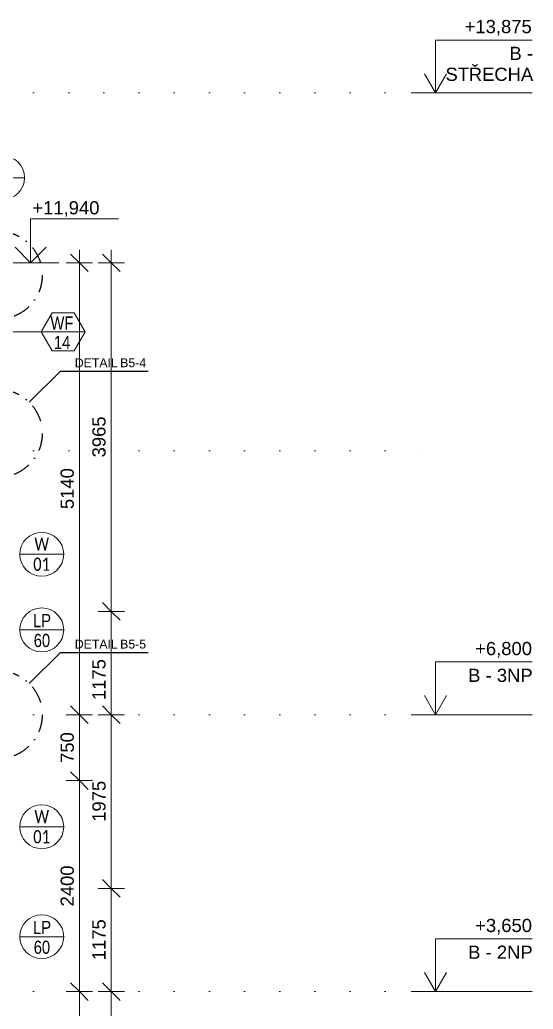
# Model space of a CAD drawing. Header units: millimetres. Extents: x -10201 to 171407, y -8645 to 72638.
# Drawn here: x 52467 to 58306, y 3450 to 14705 of the extents above; entities that cross this region are included whole.
import ezdxf

# ---------------------------------------------------------------- set-up
doc = ezdxf.new("R2010")
doc.units = ezdxf.units.MM
doc.linetypes.add('HA_DashDot_4mm-S1mm', pattern=[400, 200, -100, 0, -100])
doc.linetypes.add('HA_Dot-S4mm', pattern=[400, 0, -400])
for name, color, linetype, lineweight in [('A-____-____-DIMS', 9, 'Continuous', 5), ('A-____-____-DIMS-100', 9, 'Continuous', 5), ('A-DETL-____-OTLN', 9, 'Continuous', 25), ('A-DETL-____-THIN', 9, 'Continuous', 9), ('A-FLOR-____-OVHD', 9, 'HA_DashDot_4mm-S1mm', 25), ('A-FLOR-HRAL-IDEN', 9, 'Continuous', 9), ('A-FLOR-LEVL-OTLN', 9, 'Continuous', 9), ('A-GENM-____-IDEN', 9, 'Continuous', 9), ('A-GLAZ-____-IDEN', 9, 'Continuous', 9), ('G-____-____-DIMS', 9, 'Continuous', 5), ('G-____-____-TEXT', 9, 'Continuous', 5)]:
    doc.layers.add(name, color=color, linetype=linetype, lineweight=lineweight)
doc.styles.add('Arial_1', font='arial.ttf', dxfattribs={"height": 150})
doc.styles.add('Arial_2', font='arial.ttf', dxfattribs={"height": 100})
doc.styles.add('Arial_3', font='arial.ttf', dxfattribs={"width": 0.8, "height": 150})
doc.styles.add('Calibri', font='calibri.ttf', dxfattribs={"width": 0.8, "height": 150})
doc.dimstyles.new('Inner_Dimensions', dxfattribs={"dimscale": 304.8, "dimtxt": 153.03891, "dimasz": 0.656168, "dimexe": 0.492126, "dimexo": 0.0625, "dimgap": 0.065617, "dimtad": 1, "dimdec": 0, "dimzin": 0, "dimdsep": 46, "dimtxsty": 'Arial_1', "dimblk1": 'OBLIQUE', "dimblk2": 'OBLIQUE', "dimsah": 1, "dimcen": 0.09, "dimdle": 0.492126, "dimazin": 0, "dimtfac": 1, "dimtdec": 4, "dimtix": 1, "dimtmove": 0, "dimatfit": 3, "dimfxl": 0.492126, "dimfxlon": 1, "dimtvp": 1, "dimtolj": 1, "dimtzin": 0, "dimlwd": 9, "dimlwe": 9, "dimarcsym": 2})
doc.dimstyles.new('Inner_Dimensions_2', dxfattribs={"dimscale": 304.8, "dimtxt": 153.03891, "dimasz": 0.656168, "dimexe": 0.492126, "dimexo": 0.0625, "dimgap": 0.065617, "dimtad": 1, "dimdec": 0, "dimzin": 0, "dimdsep": 46, "dimtxsty": 'Arial_1', "dimblk1": 'OBLIQUE', "dimblk2": 'OBLIQUE', "dimsah": 1, "dimcen": 0.09, "dimdle": 0.492126, "dimazin": 0, "dimtfac": 1, "dimtdec": 4, "dimtix": 1, "dimtmove": 2, "dimatfit": 3, "dimfxl": 0.492126, "dimfxlon": 1, "dimtvp": 1, "dimtolj": 1, "dimtzin": 0, "dimlwd": 9, "dimlwe": 9, "dimarcsym": 2})

# ---------------------------------------------------------------- blocks, each defined once
blk = doc.blocks.new('Level - Generic Level-367061-ŘEZ 2-2 OBJEKT B')
at = {"layer": 'A-FLOR-LEVL-OTLN'}
for p, q in [((61935, -2050), (60835, -2050)), ((60835, -2050), (60835, -2650)), ((60835, -2650), (60710, -2433)), ((60835, -2650), (60960, -2433)), ((61935, -2650), (60560, -2650))]:
    blk.add_line(p, q, dxfattribs=at)
blk = doc.blocks.new('Spot Elevations - Default-792506-ŘEZ 2-2 OBJEKT B')
at = {"layer": 'G-____-____-DIMS', "lineweight": 9}
for p, q in [((57231, 12440), (56231, 12440)), ((56231, 12440), (56231, 11940)), ((56054, 12117), (56231, 11940)), ((56231, 11940), (56408, 12117))]:
    blk.add_line(p, q, dxfattribs=at)
blk = doc.blocks.new('DIMBLOCK88-ŘEZ 2-2 OBJEKT B')
at = {"layer": 'A-____-____-DIMS-100', "lineweight": 9}
for p, q in [((53145, 12090), (53145, 6800)), ((52995, 11940), (53295, 11940)), ((53145, 11940), (52995, 11940)), ((53145, 11940), (53045, 12040)), ((53145, 11940), (53245, 11840)), ((53145, 6800), (53045, 6900)), ((53295, 6800), (52995, 6800)), ((53145, 6800), (53245, 6700)), ((53145, 6800), (53295, 6800))]:
    blk.add_line(p, q, dxfattribs=at)
at = {"layer": 'A-____-____-DIMS-100', "color": 0, "lineweight": 9, "insert": (52931, 9139), "char_height": 150, "width": 553.77, "attachment_point": 1, "rotation": 90, "line_spacing_factor": 0.941778, "style": 'Arial_1'}
blk.add_mtext('5140', dxfattribs=at)
blk = doc.blocks.new('_Oblique')
at = {"color": 0, "linetype": 'ByBlock', "lineweight": -2}
blk.add_line((-0.5, -0.5), (0.5, 0.5), dxfattribs=at)
blk = doc.blocks.new('DIMBLOCK89-ŘEZ 2-2 OBJEKT B')
at = {"layer": 'A-____-____-DIMS-100', "lineweight": 9}
for p, q in [((53145, 6800), (53045, 6900)), ((53295, 6800), (52995, 6800)), ((53145, 6800), (53145, 6050)), ((53145, 6800), (53245, 6700)), ((53145, 6800), (53295, 6800)), ((53145, 6050), (53045, 6150)), ((52995, 6050), (53295, 6050)), ((53145, 6050), (52995, 6050)), ((53145, 6050), (53245, 5950))]:
    blk.add_line(p, q, dxfattribs=at)
at = {"layer": 'A-____-____-DIMS-100', "color": 0, "lineweight": 9, "insert": (52931, 6252), "char_height": 150, "width": 415.32, "attachment_point": 1, "rotation": 90, "line_spacing_factor": 0.941778, "style": 'Arial_1'}
blk.add_mtext('750', dxfattribs=at)
blk = doc.blocks.new('DIMBLOCK90-ŘEZ 2-2 OBJEKT B')
at = {"layer": 'A-____-____-DIMS-100', "lineweight": 9}
for p, q in [((53145, 6050), (53045, 6150)), ((52995, 6050), (53295, 6050)), ((53145, 6050), (52995, 6050)), ((53145, 6050), (53145, 3650)), ((53145, 6050), (53245, 5950)), ((53145, 3650), (53045, 3750)), ((53295, 3650), (52995, 3650)), ((53145, 3650), (53245, 3550)), ((53145, 3650), (53295, 3650))]:
    blk.add_line(p, q, dxfattribs=at)
at = {"layer": 'A-____-____-DIMS-100', "color": 0, "lineweight": 9, "insert": (52931, 4619), "char_height": 150, "width": 553.77, "attachment_point": 1, "rotation": 90, "line_spacing_factor": 0.941778, "style": 'Arial_1'}
blk.add_mtext('2400', dxfattribs=at)
blk = doc.blocks.new('DIMBLOCK91-ŘEZ 2-2 OBJEKT B')
at = {"layer": 'A-____-____-DIMS-100', "lineweight": 9}
for p, q in [((53145, 3650), (53045, 3750)), ((53295, 3650), (52995, 3650)), ((53145, 3650), (53145, 350)), ((53145, 3650), (53245, 3550)), ((53145, 3650), (53295, 3650)), ((53145, 500), (53045, 600)), ((53295, 500), (52995, 500)), ((53145, 500), (53245, 400)), ((53145, 500), (53295, 500))]:
    blk.add_line(p, q, dxfattribs=at)
at = {"layer": 'A-____-____-DIMS-100', "color": 0, "lineweight": 9, "insert": (52931, 1844), "char_height": 150, "width": 553.77, "attachment_point": 1, "rotation": 90, "line_spacing_factor": 0.941778, "style": 'Arial_1'}
blk.add_mtext('3150', dxfattribs=at)
blk = doc.blocks.new('DIMBLOCK98-ŘEZ 2-2 OBJEKT B')
at = {"layer": 'A-____-____-DIMS-100', "lineweight": 9}
for p, q in [((53507, 12090), (53507, 7975)), ((53357, 11940), (53657, 11940)), ((53507, 11940), (53357, 11940)), ((53507, 11940), (53407, 12040)), ((53507, 11940), (53607, 11840)), ((53507, 7975), (53407, 8075)), ((53357, 7975), (53657, 7975)), ((53507, 7975), (53357, 7975)), ((53507, 7975), (53607, 7875))]:
    blk.add_line(p, q, dxfattribs=at)
at = {"layer": 'A-____-____-DIMS-100', "color": 0, "lineweight": 9, "insert": (53292, 9727), "char_height": 150, "width": 553.77, "attachment_point": 1, "rotation": 90, "line_spacing_factor": 0.941778, "style": 'Arial_1'}
blk.add_mtext('3965', dxfattribs=at)
blk = doc.blocks.new('DIMBLOCK99-ŘEZ 2-2 OBJEKT B')
at = {"layer": 'A-____-____-DIMS-100', "lineweight": 9}
for p, q in [((53507, 7975), (53407, 8075)), ((53357, 7975), (53657, 7975)), ((53507, 7975), (53357, 7975)), ((53507, 7975), (53507, 6800)), ((53507, 7975), (53607, 7875)), ((53507, 6800), (53407, 6900)), ((53657, 6800), (53357, 6800)), ((53507, 6800), (53607, 6700)), ((53507, 6800), (53657, 6800))]:
    blk.add_line(p, q, dxfattribs=at)
at = {"layer": 'A-____-____-DIMS-100', "color": 0, "lineweight": 9, "insert": (53292, 6966), "char_height": 150, "width": 553.77, "attachment_point": 1, "rotation": 90, "line_spacing_factor": 0.941778, "style": 'Arial_1'}
blk.add_mtext('1175', dxfattribs=at)
blk = doc.blocks.new('DIMBLOCK100-ŘEZ 2-2 OBJEKT B')
at = {"layer": 'A-____-____-DIMS-100', "lineweight": 9}
for p, q in [((53507, 6800), (53407, 6900)), ((53657, 6800), (53357, 6800)), ((53507, 6800), (53507, 4825)), ((53507, 6800), (53607, 6700)), ((53507, 6800), (53657, 6800)), ((53507, 4825), (53407, 4925)), ((53357, 4825), (53657, 4825)), ((53507, 4825), (53357, 4825)), ((53507, 4825), (53607, 4725))]:
    blk.add_line(p, q, dxfattribs=at)
at = {"layer": 'A-____-____-DIMS-100', "color": 0, "lineweight": 9, "insert": (53292, 5582), "char_height": 150, "width": 553.77, "attachment_point": 1, "rotation": 90, "line_spacing_factor": 0.941778, "style": 'Arial_1'}
blk.add_mtext('1975', dxfattribs=at)
blk = doc.blocks.new('DIMBLOCK101-ŘEZ 2-2 OBJEKT B')
at = {"layer": 'A-____-____-DIMS-100', "lineweight": 9}
for p, q in [((53507, 4825), (53407, 4925)), ((53357, 4825), (53657, 4825)), ((53507, 4825), (53357, 4825)), ((53507, 4825), (53507, 3650)), ((53507, 4825), (53607, 4725)), ((53507, 3650), (53407, 3750)), ((53657, 3650), (53357, 3650)), ((53507, 3650), (53607, 3550)), ((53507, 3650), (53657, 3650))]:
    blk.add_line(p, q, dxfattribs=at)
at = {"layer": 'A-____-____-DIMS-100', "color": 0, "lineweight": 9, "insert": (53292, 4007), "char_height": 150, "width": 553.77, "attachment_point": 1, "rotation": 90, "line_spacing_factor": 0.941778, "style": 'Arial_1'}
blk.add_mtext('1175', dxfattribs=at)
blk = doc.blocks.new('DIMBLOCK102-ŘEZ 2-2 OBJEKT B')
at = {"layer": 'A-____-____-DIMS-100', "lineweight": 9}
for p, q in [((53507, 3650), (53407, 3750)), ((53657, 3650), (53357, 3650)), ((53507, 3650), (53507, 350)), ((53507, 3650), (53607, 3550)), ((53507, 3650), (53657, 3650)), ((53507, 500), (53407, 600)), ((53657, 500), (53357, 500)), ((53507, 500), (53607, 400)), ((53507, 500), (53657, 500))]:
    blk.add_line(p, q, dxfattribs=at)
at = {"layer": 'A-____-____-DIMS-100', "color": 0, "lineweight": 9, "insert": (53292, 1844), "char_height": 150, "width": 553.77, "attachment_point": 1, "rotation": 90, "line_spacing_factor": 0.941778, "style": 'Arial_1'}
blk.add_mtext('3150', dxfattribs=at)
blk = doc.blocks.new('HA_TAG_GM_Railings - Generic-2229991-ŘEZ 2-2 OBJEKT B')
at = {"layer": 'A-FLOR-HRAL-IDEN'}
blk.add_line((54637, 7425), (55137, 7425), dxfattribs=at)
blk.add_circle((54887, 7425), 250, dxfattribs=at)
blk = doc.blocks.new('HA_TAG_WD - Type Mark-1502833-ŘEZ 2-2 OBJEKT B')
at = {"layer": 'A-GLAZ-____-IDEN'}
blk.add_line((52209, 10998), (52709, 10998), dxfattribs=at)
blk.add_circle((52459, 10998), 250, dxfattribs=at)
blk = doc.blocks.new('HA_TAG_GM_Products - Generic-588599-ŘEZ 2-2 OBJEKT B')
at = {"layer": 'A-GENM-____-IDEN'}
blk.add_line((42610, 5022), (43110, 5022), dxfattribs=at)
blk.add_circle((42860, 5022), 250, dxfattribs=at)

msp = doc.modelspace()

# ---------------------------------------------------------------- linework, layer by layer
at = {"layer": 'A-DETL-____-OTLN'}
for p, q in [((52575.3, 10353.6), (52928.8, 10707.1)), ((52928.8, 10707.1), (53928.8, 10707.1)), ((52575.3, 7153.6), (52928.8, 7507.1)), ((52928.8, 7507.1), (53928.8, 7507.1))]:
    msp.add_line(p, q, dxfattribs=at)
at = {"layer": 'A-DETL-____-THIN'}
for p, q in [((52834, 11371), (52709, 11154.5)), ((53084, 11371), (52834, 11371)), ((53209, 11154.5), (53084, 11371)), ((52709, 11154.5), (52301.7, 11154.5)), ((53209, 11154.5), (52709, 11154.5)), ((52834, 10938), (52709, 11154.5)), ((53209, 11154.5), (53084, 10938)), ((53084, 10938), (52834, 10938))]:
    msp.add_line(p, q, dxfattribs=at)
at = {"layer": 'A-FLOR-____-OVHD'}
for centre in [(52221.7, 11800), (52221.7, 10000), (52221.7, 6800)]:
    msp.add_circle(centre, 500, dxfattribs=at)
at = {"layer": 'A-FLOR-LEVL-OTLN', "linetype": 'HA_Dot-S4mm', "lineweight": 5}
for p, q in [((34618.5, 13875), (57194, 13875)), ((34618.5, 9800), (57194, 9800)), ((34618.5, 6800), (57194, 6800)), ((34618.5, 3650), (57194, 3650))]:
    msp.add_line(p, q, dxfattribs=at)
at = {"layer": 'G-____-____-DIMS', "lineweight": 9}
for p, q in [((52187.2, 11940), (52912.5, 11940)), ((52912.5, 11940), (52590.1, 11940))]:
    msp.add_line(p, q, dxfattribs=at)

# ---------------------------------------------------------------- block references
at = {"layer": 'A-FLOR-HRAL-IDEN'}
for p in [(-2170.4, 340), (-2170.4, -3150)]:
    msp.add_blockref('HA_TAG_GM_Railings - Generic-2229991-ŘEZ 2-2 OBJEKT B', p, dxfattribs=at)
at = {"layer": 'A-FLOR-LEVL-OTLN'}
for p in [(-3641, 16525), (-3641, 9450), (-3641, 6300)]:
    msp.add_blockref('Level - Generic Level-367061-ŘEZ 2-2 OBJEKT B', p, dxfattribs=at)
at = {"layer": 'A-GLAZ-____-IDEN'}
for p in [(257.8, -2372.8), (257.8, -5472.8)]:
    msp.add_blockref('HA_TAG_WD - Type Mark-1502833-ŘEZ 2-2 OBJEKT B', p, dxfattribs=at)
at = {"layer": 'G-____-____-DIMS', "lineweight": 9}
msp.add_blockref('Spot Elevations - Default-792506-ŘEZ 2-2 OBJEKT B', (-3641, 0), dxfattribs=at)

# ---------------------------------------------------------------- texts
at = {"layer": 'A-FLOR-HRAL-IDEN', "lineweight": 5, "char_height": 150, "attachment_point": 1, "style": 'Arial_3'}
for s, insert, width in [('LP', (52617.3, 7945.2), 250.126), ('60', (52625.3, 7719.8), 230.886), ('LP', (52617.3, 4455.2), 250.126), ('60', (52625.3, 4229.8), 230.886)]:
    msp.add_mtext(s, dxfattribs=dict(at, insert=insert, width=width))
at = {"layer": 'A-FLOR-LEVL-OTLN', "lineweight": 5, "char_height": 150, "attachment_point": 1, "style": 'Arial_1'}
for s, insert, width in [('+13,875', (57526.5, 14702.7), 945.991), ('B -', (58036.1, 14398.1), 328.692), ('ŘECHA', (57573.1, 14159.9), 889.873), ('ST', (57308.5, 14159.9), 320.675), ('+6,800', (57645.5, 7627.7), 801.687), ('B - 3NP', (57566.5, 7323.1), 897.89), ('+3,650', (57645.5, 4477.7), 801.687), ('B - 2NP', (57566.5, 4173.1), 897.89)]:
    msp.add_mtext(s, dxfattribs=dict(at, insert=insert, width=width))
at = {"layer": 'A-GLAZ-____-IDEN', "lineweight": 5, "char_height": 150, "attachment_point": 1, "style": 'Calibri'}
for s, insert, width in [('W', (52633.3, 8815.7), 211.645), ('01', (52620.1, 8587.1), 243.713), ('W', (52633.3, 5715.7), 211.645), ('01', (52620.1, 5487.1), 243.713)]:
    msp.add_mtext(s, dxfattribs=dict(at, insert=insert, width=width))
at = {"layer": 'G-____-____-TEXT', "color": 7, "lineweight": 9, "attachment_point": 1}
for s, insert, char_height, width, style in [('WF', (52815.5, 11330.4), 150, 333.502, 'Arial_3'), ('14', (52855, 11108.5), 150, 230.886, 'Arial_3'), ('DETAIL ', (53092.4, 10853.1), 100, 625.316, 'Arial_2'), ('B5-4', (53608.4, 10853.1), 100, 360.759, 'Arial_2'), ('DETAIL ', (53092.4, 7653.1), 100, 625.316, 'Arial_2'), ('B5-5', (53608.4, 7653.1), 100, 360.759, 'Arial_2')]:
    msp.add_mtext(s, dxfattribs=dict(at, insert=insert, char_height=char_height, width=width, style=style))

# ---------------------------------------------------------------- dimensions: what is measured, and where the dimension line sits
at = {"layer": 'A-____-____-DIMS', "lineweight": 9}
for base, p1, p2, override, picture, middle in [((53145.5, 6800), (52995.5, 11940), (53295.5, 6800), {"dimpost": '<>', "dimfxl": 5148.74742}, 'DIMBLOCK88-ŘEZ 2-2 OBJEKT B', (53048.9, 9370)), ((53507.1, 7975), (53357.1, 11940), (53357.1, 7975), {"dimpost": '<>', "dimfxl": 3965}, 'DIMBLOCK98-ŘEZ 2-2 OBJEKT B', (53410.5, 9957.5)), ((53145.5, 6050), (53295.5, 6800), (52995.5, 6050), {"dimpost": '<>', "dimfxl": 807.774721}, 'DIMBLOCK89-ŘEZ 2-2 OBJEKT B', (53048.9, 6425)), ((53507.1, 4825), (53657.1, 6800), (53357.1, 4825), {"dimpost": '<>', "dimfxl": 1997.654875}, 'DIMBLOCK100-ŘEZ 2-2 OBJEKT B', (53410.5, 5812.5)), ((53145.5, 3650), (52995.5, 6050), (53295.5, 3650), {"dimpost": '<>', "dimfxl": 2418.677324}, 'DIMBLOCK90-ŘEZ 2-2 OBJEKT B', (53048.9, 4850)), ((53507.1, 3650), (53357.1, 4825), (53657.1, 3650), {"dimpost": '<>', "dimfxl": 1212.693284}, 'DIMBLOCK101-ŘEZ 2-2 OBJEKT B', (53410.5, 4237.5)), ((53145.5, 500), (53295.5, 3650), (53295.5, 500), {"dimpost": '<>', "dimfxl": 3150}, 'DIMBLOCK91-ŘEZ 2-2 OBJEKT B', (53048.9, 2075)), ((53507.1, 500), (53657.1, 3650), (53657.1, 500), {"dimpost": '<>', "dimfxl": 3150}, 'DIMBLOCK102-ŘEZ 2-2 OBJEKT B', (53410.5, 2075))]:
    dim = msp.add_linear_dim(base=base, p1=p1, p2=p2, angle=90, dimstyle='Inner_Dimensions', override=override, dxfattribs=at)
    dim.commit()
    dim.dimension.update_dxf_attribs({"geometry": picture, "text_midpoint": middle})
dim = msp.add_linear_dim(base=(53507.1, 6800), p1=(53357.1, 7975), p2=(53657.1, 6800), angle=90, dimstyle='Inner_Dimensions_2', override={"dimpost": '<>', "dimfxl": 1212.693284}, dxfattribs=at)
dim.commit()
dim.dimension.update_dxf_attribs({"geometry": 'DIMBLOCK99-ŘEZ 2-2 OBJEKT B', "text_midpoint": (53392.4, 7242.5), "dimtype": 160, "text_rotation": 90})

# ---------------------------------------------------------------- next in the draw order: texts
at = {"layer": 'G-____-____-DIMS', "lineweight": 9, "insert": (52609.8, 12641.8), "char_height": 150, "width": 912.701, "attachment_point": 1, "line_spacing_factor": 0.941778, "style": 'Arial_1', "bg_fill": 3, "box_fill_scale": 1.25, "bg_fill_color": 256, "bg_fill_true_color": 13158600, "bg_fill_transparency": 0}
msp.add_mtext('+11,940', dxfattribs=at)

# ---------------------------------------------------------------- next in the draw order: block references
at = {"layer": 'A-GENM-____-IDEN'}
msp.add_blockref('HA_TAG_GM_Products - Generic-588599-ŘEZ 2-2 OBJEKT B', (9410.7, 7886.9), dxfattribs=at)

doc.saveas('drawing.dxf')
